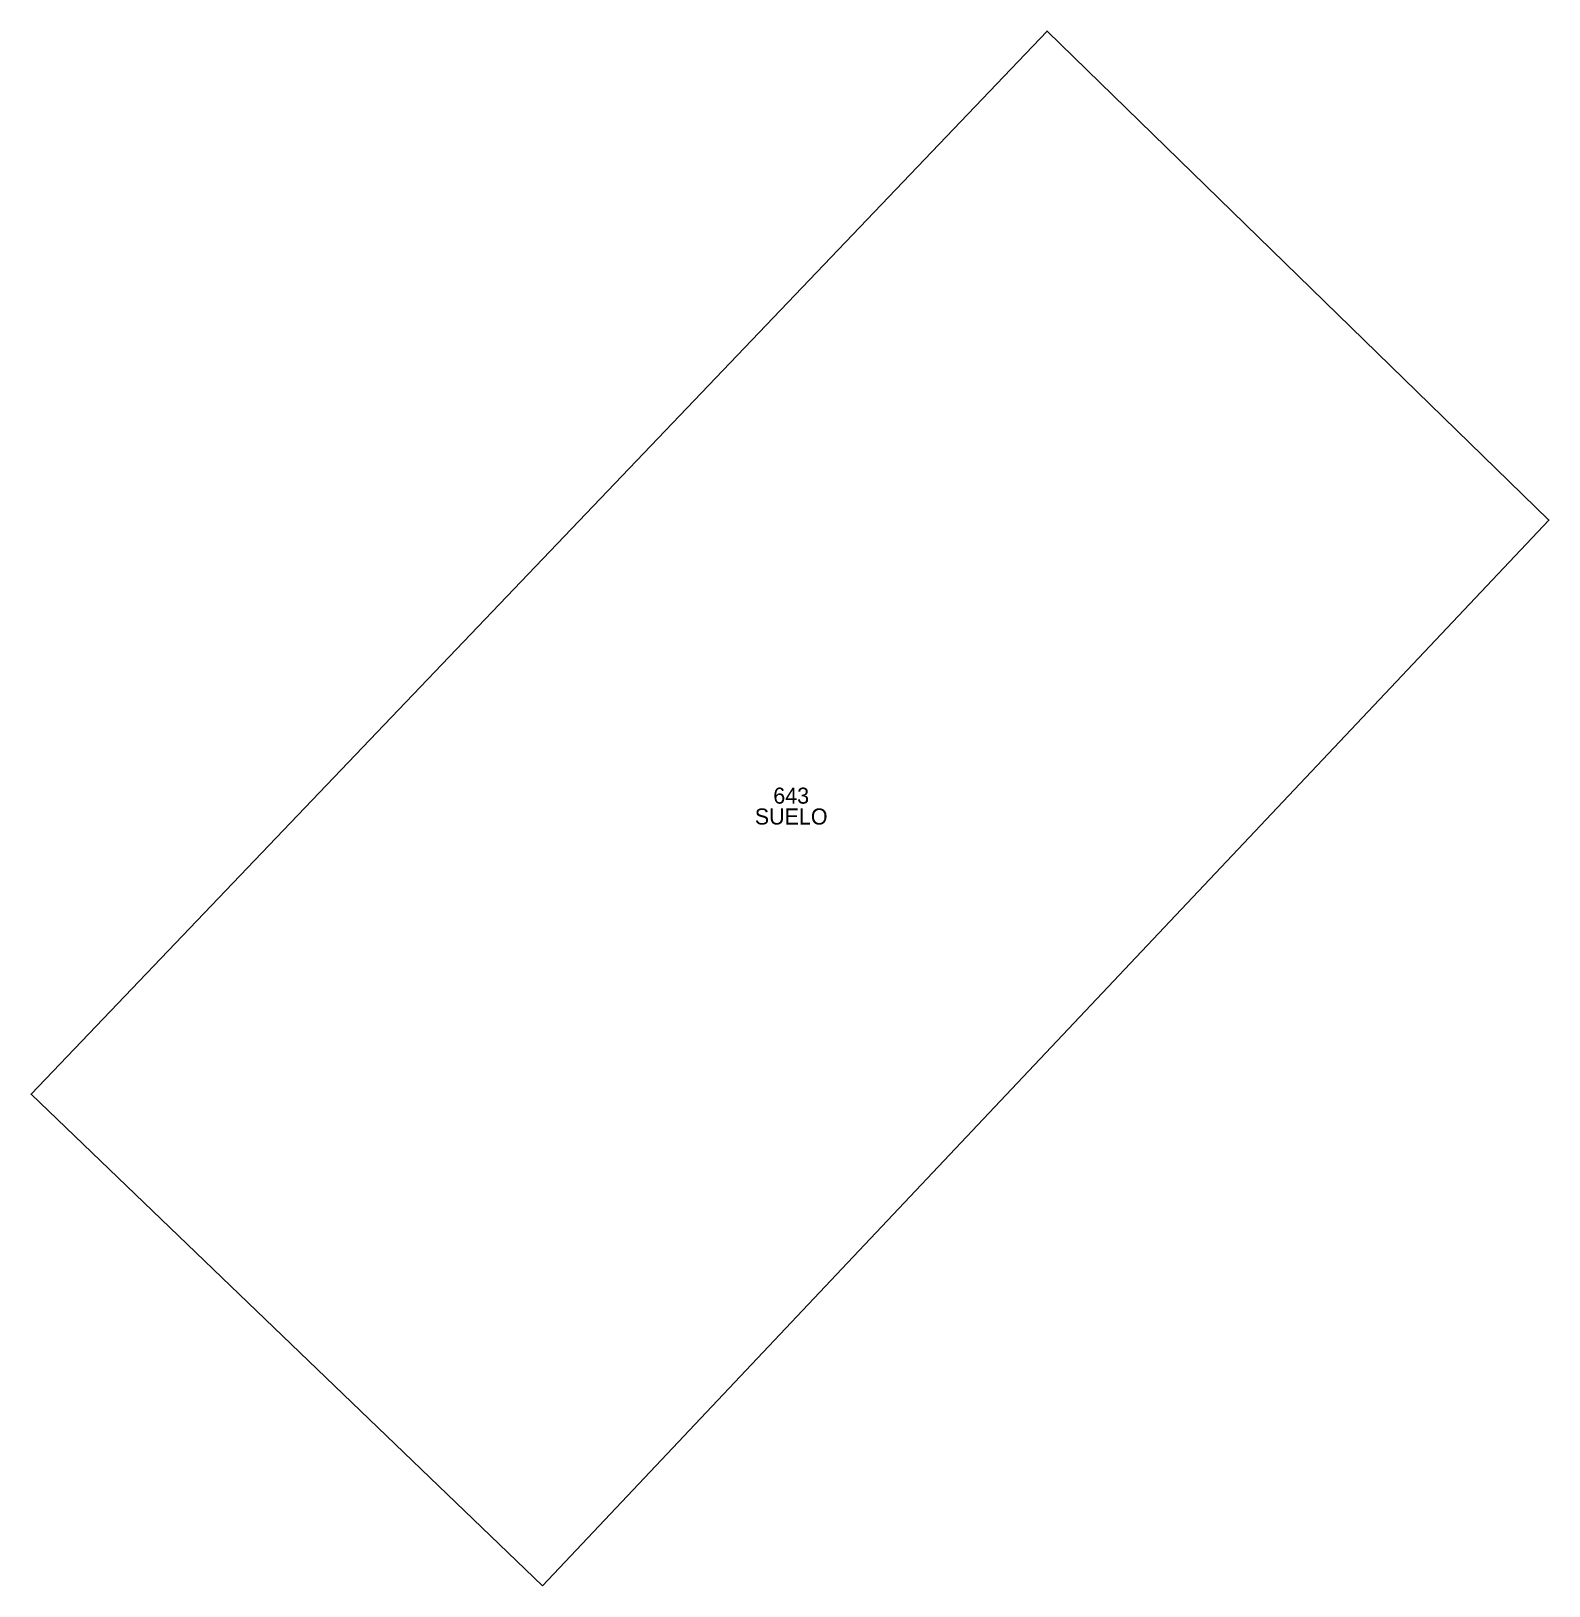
# Model space of a CAD drawing. Header units: metres. Extents: x 483533.8 to 483571.6, y 4631431.1 to 4631469.9.
import ezdxf
from ezdxf.enums import TextEntityAlignment as Align

# ---------------------------------------------------------------- set-up
doc = ezdxf.new("R2010")
doc.units = ezdxf.units.M

msp = doc.modelspace()

# ---------------------------------------------------------------- linework, layer by layer
at = {"layer": 'PG-LP'}
msp.add_lwpolyline([(483546.549, 4631431.1135), (483533.8055, 4631443.3675), (483559.1275, 4631469.8655), (483571.635, 4631457.677), (483546.549, 4631431.1135)], dxfattribs=at)

# ---------------------------------------------------------------- texts
at = {"layer": 'PG-AA'}
msp.add_text('SUELO', height=0.4, dxfattribs=at).set_placement((483552.75, 4631450.49), align=Align.TOP_CENTER)
at = {"layer": 'PG-AS'}
msp.add_text('643', height=0.4, dxfattribs=at).set_placement((483552.75, 4631450.49), align=Align.BOTTOM_CENTER)

doc.saveas('drawing.dxf')
